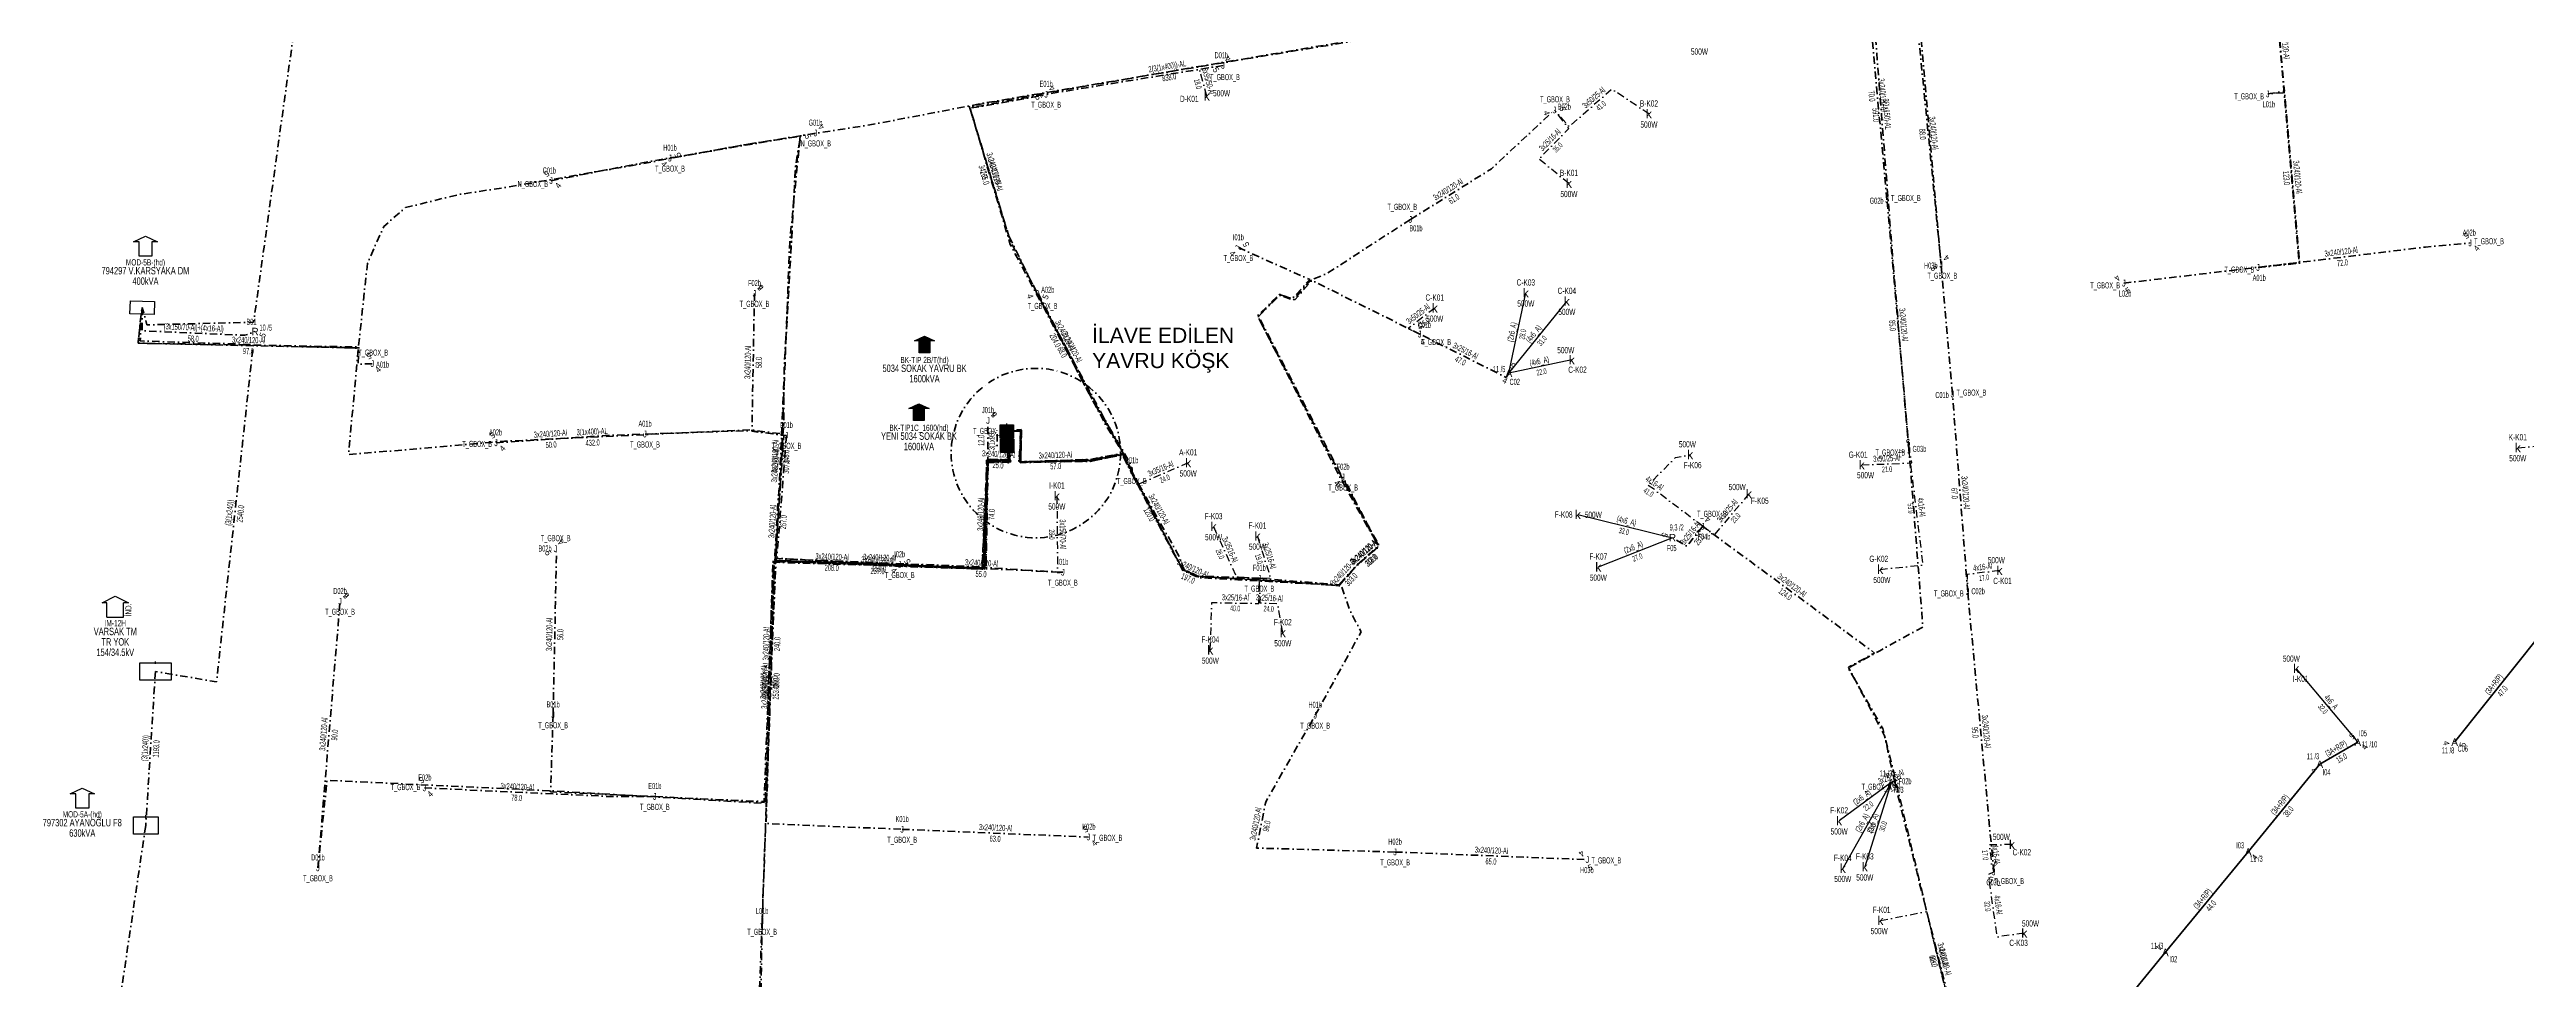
# Model space of a CAD drawing. Header units: millimetres. Extents: x 563565 to 566167, y 4094172 to 4096697.
# Drawn here: x 563591 to 564425, y 4094744 to 4095057 of the extents above; entities that cross this region are included whole.
import ezdxf
from ezdxf.enums import TextEntityAlignment as Align

# ---------------------------------------------------------------- set-up
doc = ezdxf.new("R2010")
doc.units = ezdxf.units.MM
doc.linetypes.add('DASHDOT', pattern=[5, 2.5, -1.25, 0, -1.25])
for name, color, linetype, lineweight in [('DIREK_AG_MEVCUT', 120, 'Continuous', 25), ('DIREK_BOX_YENI', 5, 'Continuous', 25), ('DIREK_OG_MEVCUT', 16, 'Continuous', 25), ('HAT_ABONE_HAVAI_MEVCUT', 56, 'Continuous', 30), ('HAT_ABONE_HAVAI_YENI', 30, 'Continuous', 30), ('HAT_ABONE_YERALTI_YENI', 30, 'DASHDOT', 30), ('HAT_AG_HAVAI_MEVCUT', 126, 'Continuous', 50), ('HAT_AG_YERALTI_MEVCUT', 126, 'DASHDOT', 50), ('HAT_BOX_YERALTI_YENI', 5, 'DASHDOT', 50), ('HAT_OG_YERALTI_MEVCUT', 48, 'DASHDOT', 70), ('HAT_OG_YERALTI_YENI', 1, 'DASHDOT', 70), ('KOFRE_ABONE_MEVCUT', 6, 'Continuous', 25), ('TRAFO_MEVCUT', 5, 'Continuous', 30), ('TRAFO_TADILAT_BYSK', 5, 'Continuous', 30), ('TRAFO_YENI', 5, 'Continuous', 30)]:
    doc.layers.add(name, color=color, linetype=linetype, lineweight=lineweight)
doc.styles.add('Direk', font='B_CAD')
doc.styles.get("Standard").update_dxf_attribs({"font": 'Arial'})

# ---------------------------------------------------------------- blocks, each defined once
blk = doc.blocks.new('YENI_BINA_KARE')
blk.add_hatch(color=5).paths.add_polyline_path([(-2.25, -2.25), (2.25, -2.25), (2.25, 2.25), (-2.25, 2.25)])
at = {"layer": 'TRAFO_TADILAT_BYSK', "linetype": 'Continuous'}
for p, q in [((-2.25, -2.25), (-2.25, 2.25)), ((-2.25, 2.25), (2.25, 2.25)), ((0, 1.8), (0, 2.7)), ((2.25, 2.25), (2.25, -2.25)), ((2.25, -2.25), (-2.25, -2.25))]:
    blk.add_line(p, q, dxfattribs=at)
blk = doc.blocks.new('YENI_BETKOSK')
at = {"layer": 'TRAFO_YENI', "linetype": 'Continuous'}
for p, q in [((-3.4, 2), (0, 3.6)), ((-1.8, 2), (-3.4, 2)), ((-1.8, -2), (-1.8, 2)), ((0, 3.6), (3.4, 2)), ((3.4, 2), (1.8, 2)), ((1.8, 2), (1.8, -2)), ((1.8, -2), (-1.8, -2))]:
    blk.add_line(p, q, dxfattribs=at)
for points in [[(-3.4, 2), (-1.8, 2), (-1.8, 2.752941)], [(-1.8, 2.752941), (0, -2), (0, 3.6)], [(-1.8, -2), (-1.8, 2.752941), (0, -2)], [(0, -2), (0, 3.6), (1.8, -2)], [(0, 3.6), (1.8, -2), (1.8, 2.752941)], [(1.8, 2), (1.8, 2.752941), (3.4, 2)]]:
    blk.add_solid(points, dxfattribs=at)
blk = doc.blocks.new('MEV_BINA_KARE')
at = {"layer": 'TRAFO_MEVCUT', "linetype": 'Continuous'}
for p, q in [((-2.25, -2.25), (-2.25, 2.25)), ((-2.25, 2.25), (2.25, 2.25)), ((0, 1.8), (0, 2.7)), ((2.25, 2.25), (2.25, -2.25)), ((2.25, -2.25), (-2.25, -2.25))]:
    blk.add_line(p, q, dxfattribs=at)
blk = doc.blocks.new('MEV_MOD')
at = {"layer": 'TRAFO_MEVCUT', "linetype": 'Continuous'}
for p, q in [((-3.4, 2), (0, 3.6)), ((-1.8, 2), (-3.4, 2)), ((-1.8, -2), (-1.8, 2)), ((0, 3.6), (3.4, 2)), ((3.4, 2), (1.8, 2)), ((1.8, 2), (1.8, -2)), ((1.8, -2), (-1.8, -2))]:
    blk.add_line(p, q, dxfattribs=at)
blk = doc.blocks.new('MEV_INDMERK_KARE')
at = {"layer": 'TRAFO_MEVCUT', "linetype": 'Continuous'}
for p, q in [((-5.268651, -2.925), (-5.268651, 2.925)), ((-5.268651, 2.925), (5.268651, 2.925)), ((0, 2.535), (0, 3.315)), ((5.268651, 2.925), (5.268651, -2.925)), ((5.268651, -2.925), (-5.268651, -2.925))]:
    blk.add_line(p, q, dxfattribs=at)
blk = doc.blocks.new('MEV_INDMERK')
at = {"layer": 'TRAFO_MEVCUT', "linetype": 'Continuous'}
for p, q in [((-4.4, 2.4), (0, 4.6)), ((-2.8, 2.4), (-4.4, 2.4)), ((-2.8, -2.4), (-2.8, 2.4)), ((0, 4.6), (4.4, 2.4)), ((4.4, 2.4), (2.8, 2.4)), ((2.8, -2.4), (2.8, 2.4)), ((-2.8, -2.4), (2.8, -2.4))]:
    blk.add_line(p, q, dxfattribs=at)
at = {"layer": 'TRAFO_MEVCUT', "linetype": 'Continuous', "width": 0.6}
blk.add_text('İND.', height=2, rotation=90, dxfattribs=at).set_placement((5.417363, -0.010583), align=Align.CENTER)

msp = doc.modelspace()

# ---------------------------------------------------------------- linework, layer by layer
at = {"color": 2, "linetype": 'DASHDOT', "lineweight": 50}
msp.add_circle((563923.208272, 4094921.529367), 28.498911, dxfattribs=at)
at = {"layer": 'HAT_ABONE_HAVAI_MEVCUT'}
for p, q in [((564082.34, 4094948.38), (564088.03, 4094975.37)), ((564082.34, 4094948.38), (564101.83, 4094972.56)), ((564103.51, 4094952.86), (564082.34, 4094948.38)), ((564105.533515, 4094900.819305), (564137.37, 4094893.07)), ((564137.37, 4094893.07), (564112.41, 4094883.18)), ((564210.92, 4094810.68), (564193.44, 4094797.82)), ((564210.92, 4094810.68), (564194.65, 4094781.83)), ((564210.92, 4094810.68), (564202.06, 4094782.34))]:
    msp.add_line(p, q, dxfattribs=at)
at = {"layer": 'HAT_ABONE_HAVAI_YENI'}
msp.add_line((564347.2, 4094849), (564367.91, 4094824.27), dxfattribs=at)
at = {"layer": 'HAT_ABONE_YERALTI_YENI', "flags": 128}
for points in [[(563980.685288, 4095041.613906), (563978.164505, 4095050.706731), (563986.162567, 4095051.895765)], [(564129.45, 4095035.58), (564116.982748, 4095043.942859), (564107.259728, 4095035.390202), (564102.578274, 4095031.428972), (564097.668191, 4095036.900566)], [(564102.53, 4095012.23), (564092.401849, 4095020.457056), (564102.484981, 4095030.720244), (564097.668191, 4095036.900566)], [(564057.38, 4094970.29), (564048.446648, 4094963.441547), (564052.357664, 4094961.529923)], [(564421.74, 4094923.33), (564434.330658, 4094924.448006), (564432.615198, 4094947.349398), (564432.416839, 4094948.779391)], [(563974.43, 4094918.24), (563957.305948, 4094910.858689), (563956.317528, 4094912.523435), (563955.446418, 4094915.627768)], [(564147.523, 4094896.913), (564131.524396, 4094909.060197), (564129.062744, 4094910.654664), (564138.411802, 4094920.072974), (564143.31, 4094920.97)], [(564201.02, 4094917.55), (564217.924416, 4094918.210054), (564216.979184, 4094922.386245)], [(564207.27, 4094882.4), (564221.689265, 4094883.900679), (564216.979184, 4094922.386245)], [(563930.25657, 4094907.105112), (563930.490642, 4094881.240078), (563932.278, 4094881.433)], [(564163.08, 4094907.8), (564151.361978, 4094893.964864), (564147.523, 4094896.913)], [(563982.98, 4094896.78), (563990.626802, 4094879.892389), (563998.379821, 4094879.442748)], [(563997.72, 4094893.6), (564002.199323, 4094879.340652), (563998.379821, 4094879.442748)], [(563981.88, 4094855.26), (563982.362095, 4094871.25629), (563998.183578, 4094870.936664), (563998.379821, 4094879.442748)], [(564006.27, 4094861.1), (564004.576096, 4094870.776852), (563998.663017, 4094871.096477), (563998.379821, 4094879.442748)], [(564247.39, 4094882.03), (564236.486023, 4094880.717802), (564236.691, 4094874.853)], [(564251.58, 4094789.84), (564244.021294, 4094789.772673), (564244.713817, 4094783.16707), (564245.47, 4094780.628)], [(564255.73061, 4094760.049863), (564246.589309, 4094758.803322), (564243.680714, 4094779.856015), (564245.47, 4094780.628)], [(564207.33, 4094764.32), (564222.777174, 4094767.292551), (564230.589601, 4094735.470423), (564233.698, 4094724.828)]]:
    msp.add_lwpolyline(points, dxfattribs=at)
at = {"layer": 'HAT_AG_HAVAI_MEVCUT'}
for p, q in [((564429.77, 4094860.93), (564400.5, 4094824.3)), ((564367.91, 4094824.27), (564355.14, 4094816.85)), ((564355.14, 4094816.85), (564331.06, 4094787.37)), ((564303.17, 4094753.53), (564331.06, 4094787.37)), ((564303.17, 4094753.53), (564272.47, 4094716.11))]:
    msp.add_line(p, q, dxfattribs=at)
at = {"layer": 'HAT_AG_YERALTI_MEVCUT', "flags": 128}
msp.add_lwpolyline([(563622.533, 4094970.467), (563622.514955, 4094962.652236), (563657.038939, 4094961.141811), (563660.5, 4094962.41)], dxfattribs=at)
at = {"layer": 'HAT_BOX_YERALTI_YENI', "flags": 128}
for points in [[(564231.551767, 4094941.35704), (564219.476799, 4095078.971867), (564221.415863, 4095086.866628), (564226.594063, 4095089.893931), (564345.955992, 4095100.621703), (564372.797819, 4095101.795352), (564369.839, 4095131.222)], [(564334.393691, 4094983.958636), (564348.256293, 4094985.369046), (564345.316249, 4095018.362876), (564337.911407, 4095100.634506), (564372.756376, 4095102.703426), (564370.687456, 4095126.877123), (564369.839, 4095131.222)], [(564337.65507, 4095042.304219), (564343.247115, 4095043.216301), (564338.238036, 4095100.578264), (564371.014085, 4095102.538293), (564372.538553, 4095102.538293), (564370.793043, 4095127.676842), (564369.839, 4095131.222)], [(564209.528921, 4095006.738359), (564203.047, 4095076.827)], [(564219.014616, 4095072.996726), (564227.76293, 4094984.946532)], [(564066.7598, 4095066.172206), (563970.942913, 4095050.280534), (563900.787786, 4095038.215831), (563913.85465, 4094995.095182), (563924.089902, 4094974.228827), (563952.728111, 4094921.090249), (563941.512386, 4094918.694657), (563917.665361, 4094918.585766), (563918.209813, 4094928.930367), (563913.467188, 4094928.821032)], [(563986.162567, 4095051.895765), (563924.669797, 4095041.881887), (563900.967481, 4095037.649347), (563914.578798, 4094991.697544), (563947.015541, 4094930.343535), (563952.895629, 4094921.08784), (563941.788795, 4094919.01892), (563918.159551, 4094918.583358), (563917.94177, 4094929.145739), (563913.467188, 4094928.821032)], [(563913.467188, 4094928.821032), (563918.347946, 4094929.173956), (563918.004815, 4094918.575038), (563941.985818, 4094919.375676), (563952.688454, 4094921.474628), (563944.186445, 4094936.000482), (563939.663405, 4094944.16458), (563923.07854, 4094976.412929), (563914.458058, 4094993.230065), (563901.060944, 4095037.525256), (563925.519432, 4095041.797115), (563926.645, 4095042.215)], [(564049.180288, 4095000.096931), (564076.466806, 4095017.161769), (564097.668191, 4095036.900566)], [(564289.23747, 4094978.676375), (564348.365027, 4094985.645369), (564343.247115, 4095042.780739), (564337.65507, 4095042.304219)], [(563760.129064, 4095013.127534), (563793.158228, 4095019.599105), (563829.175865, 4095025.713727), (563844.119116, 4095028.206274), (563842.278866, 4095016.032313), (563838.881482, 4094955.445623), (563835.6918, 4094885.275244), (563905.381738, 4094882.678624), (563907.140739, 4094919.282594), (563914.010282, 4094918.172911), (563913.94585, 4094922.425441), (563913.57, 4094923.952)], [(563800.109207, 4095020.72317), (563825.271916, 4095025.238305), (563843.957273, 4095028.112975), (563843.213824, 4095023.3549), (563842.321685, 4095018.051629), (563840.928209, 4094992.639261), (563838.470766, 4094949.541899), (563838.403591, 4094931.579043), (563836.276683, 4094902.662906), (563835.3103, 4094885.352804), (563863.724929, 4094884.515184), (563895.199532, 4094883.031549), (563906.346314, 4094882.967117), (563906.961914, 4094919.407438), (563914.165441, 4094919.323676), (563913.57, 4094923.952)], [(563849.051, 4095029.175), (563843.913633, 4095028.222354), (563840.370912, 4094992.513294), (563837.237276, 4094911.396253), (563835.541674, 4094885.40689), (563872.682643, 4094883.994166), (563905.917421, 4094882.811551), (563906.667286, 4094919.03477), (563914.323339, 4094919.399343), (563913.57, 4094923.952)], [(564216.979184, 4094922.386245), (564209.528921, 4095006.738359)], [(564049.180288, 4095000.096931), (564021.157837, 4094981.959626), (564016.257763, 4094979.890705), (564010.310523, 4094973.051777), (564005.205505, 4094974.885618), (563997.919703, 4094967.351999), (564018.53933, 4094927.729633), (564038.505102, 4094889.983144), (564031.268863, 4094883.936424), (564026.510788, 4094878.335773), (564025.321269, 4094877.146255), (563978.011296, 4094880.101573), (563972.59746, 4094882.274733), (563952.535145, 4094921.04866), (563941.311045, 4094918.954611), (563917.8805, 4094918.617231), (563918.215548, 4094929.506284), (563913.467188, 4094928.821032)], [(563991.324, 4094990.632), (564015.320917, 4094979.898422), (564009.39444, 4094973.396252), (564005.131998, 4094974.932713), (563997.747069, 4094967.646911), (564025.690239, 4094913.028395), (564038.457674, 4094890.21106), (564030.924055, 4094883.569581), (564024.835273, 4094876.985946), (563988.593737, 4094879.389193), (563977.704684, 4094880.097948), (563972.356806, 4094882.610807), (563952.52826, 4094921.123589), (563941.574774, 4094918.997324), (563917.695865, 4094918.41723), (563918.018027, 4094929.048554), (563915.376304, 4094928.726393), (563913.467188, 4094928.821032)], [(564334.393691, 4094983.958636), (564390.690095, 4094990.818739), (564405.737815, 4094992.20222)], [(564052.357664, 4094961.529923), (564015.6665, 4094979.777678), (564009.768469, 4094972.937945), (564005.208647, 4094974.623097), (563998.083463, 4094967.544611), (564009.681271, 4094945.389825), (564029.352398, 4094907.447974), (564038.759264, 4094890.264908), (564030.928266, 4094883.425175), (564025.327615, 4094876.981948), (563991.093202, 4094878.921991), (563977.807897, 4094879.625849), (563972.558295, 4094882.118676), (563960.509794, 4094904.901118), (563952.326896, 4094920.815887), (563941.466995, 4094918.812765), (563917.884786, 4094918.297307), (563918.206947, 4094928.864199), (563913.889986, 4094928.864199), (563913.467188, 4094928.821032)], [(563699.935136, 4094951.598782), (563695.159349, 4094951.398972), (563695.48151, 4094956.875715), (563621.129166, 4094958.491611), (563622.366268, 4094970.083585), (563622.533, 4094970.467)], [(563828.521575, 4094975.213165), (563827.664176, 4094928.855344), (563839.286243, 4094927.469253)], [(563923.907839, 4094975.241515), (563943.555181, 4094937.447817), (563954.863545, 4094918.31404), (563955.446418, 4094915.627768)], [(564082.34, 4094948.38), (564081.396883, 4094946.966429), (564052.357664, 4094961.529923)], [(564236.691, 4094874.853), (564231.551767, 4094941.35704)], [(563741.611528, 4094924.987726), (563778.335419, 4094927.411271), (563790.983473, 4094927.913843), (563791.703088, 4094927.913635)], [(563791.703088, 4094927.913635), (563810.992085, 4094928.573115), (563827.422313, 4094929.088574), (563838.375798, 4094927.413335), (563835.464597, 4094885.423711), (563873.672931, 4094884.199498), (563905.595885, 4094882.721551), (563905.853614, 4094899.538372), (563907.136605, 4094918.981613), (563914.288586, 4094918.981613), (563914.353018, 4094922.58982), (563913.57, 4094923.952)], [(563839.286243, 4094927.469253), (563836.036919, 4094886.026538), (563905.088369, 4094883.055615), (563906.978956, 4094918.886745), (563914.541305, 4094918.886745), (563913.57, 4094923.952)], [(563913.57, 4094923.952), (563914.120995, 4094919.138112), (563906.981778, 4094919.489221), (563907.098814, 4094932.480256)], [(563955.446418, 4094915.627768), (563952.533184, 4094921.529588), (563941.480572, 4094919.398367), (563918.104283, 4094918.605772), (563918.3521, 4094929.212314), (563913.693151, 4094929.212314), (563913.467188, 4094928.821032)], [(563998.379821, 4094879.442748), (563977.657149, 4094880.168696), (563972.799948, 4094882.597297), (563971.560865, 4094886.463233), (563954.37493, 4094917.119067), (563952.541089, 4094921.183256), (563942.281489, 4094919.299852), (563918.06226, 4094918.406931), (563918.35964, 4094929.063037), (563913.467188, 4094928.821032)], [(564017.172501, 4094833.362284), (564032.582482, 4094861.413115), (564028.645671, 4094868.95169), (564026.049051, 4094876.825313), (563998.575133, 4094879.003123), (563977.75701, 4094879.913809), (563972.56377, 4094882.259143), (563952.217056, 4094921.108752), (563941.66305, 4094919.014704), (563917.455848, 4094918.42837), (563918.209706, 4094928.898613), (563913.467188, 4094928.821032)], [(563681.654734, 4094782.0219), (563684.719478, 4094811.453533), (563759.575931, 4094807.954146), (563832.150175, 4094803.694023), (563834.702539, 4094885.046676), (563905.75531, 4094882.916614), (563906.956978, 4094919.561718), (563914.716488, 4094918.648834), (563913.57, 4094923.952)], [(563760.770136, 4094833.480263), (563759.92079, 4094807.575206), (563809.607538, 4094805.310283), (563832.256768, 4094804.319379), (563835.795711, 4094886.139722), (563900.670043, 4094882.703091), (563905.953488, 4094882.767524), (563906.592563, 4094919.088158), (563914.388867, 4094919.217022), (563914.388867, 4094922.052042), (563913.57, 4094923.952)], [(563794.998448, 4094806.028482), (563831.726573, 4094804.040196), (563834.872471, 4094884.780919), (563905.094284, 4094882.710276), (563906.863431, 4094918.610382), (563914.695864, 4094918.520354), (563913.57, 4094923.952)], [(563831.09377, 4094763.996077), (563833.395584, 4094828.605025), (563835.212557, 4094886.075515), (563906.417475, 4094883.184717), (563907.169977, 4094918.763431), (563913.864456, 4094919.219873), (563913.57, 4094923.952)], [(563913.57, 4094923.952), (563913.967017, 4094918.600835), (563906.728476, 4094918.975837), (563905.089967, 4094882.694567), (563835.295923, 4094885.147646), (563832.41336, 4094796.94125), (563878.209686, 4094794.963336)], [(563932.278, 4094881.433), (563906.016305, 4094883.002726), (563906.917095, 4094918.794401), (563914.188584, 4094919.07141), (563913.57, 4094923.952)], [(563998.379821, 4094879.442748), (564025.208154, 4094877.192048), (564031.15, 4094883.76409), (564038.442265, 4094890.426159), (564026.551241, 4094913.455667)], [(564147.523, 4094896.913), (564142.201031, 4094890.170805), (564137.37, 4094893.07)], [(564212.137537, 4094810.73565), (564208.747123, 4094826.373164), (564196.558721, 4094849.503426), (564205.353943, 4094854.270843), (564147.523, 4094896.913)], [(563760.770136, 4094833.480263), (563761.902598, 4094887.555299), (563761.562498, 4094889.356956)], [(563877.397472, 4094884.007568), (563932.278, 4094881.433)], [(563681.654734, 4094782.0219), (563689.096513, 4094871.657367)], [(564245.47, 4094780.628), (564236.691, 4094874.853)], [(564044.041, 4094787.344), (563997.44378, 4094788.674263), (564000.504731, 4094804.159073), (564017.172501, 4094833.362284)], [(564210.92, 4094810.68), (564212.138074, 4094811.149822), (564212.137537, 4094810.73565)], [(564233.698, 4094724.828), (564220.432659, 4094777.012956), (564212.137537, 4094810.73565)], [(563717.48437, 4094808.909377), (563779.737541, 4094806.019293), (563794.998448, 4094806.028482)], [(563878.209686, 4094794.963336), (563940.894358, 4094792.376832)], [(564044.041, 4094787.344), (564108.708034, 4094784.769629)], [(563796.250452, 4094735.495013), (563830.64363, 4094734.376876), (563831.09377, 4094763.996077)]]:
    msp.add_lwpolyline(points, dxfattribs=at)
at = {"layer": 'HAT_OG_YERALTI_MEVCUT', "flags": 128}
for points in [[(563752.760718, 4095625.750389), (563752.982211, 4095415.139148), (563711.119544, 4095334.143989), (563660.023571, 4094965.528375), (563624.100115, 4094964.635867), (563622.533, 4094970.467)], [(563622.533, 4094970.467), (563621.847466, 4094959.244315), (563659.896631, 4094958.02998), (563647.534128, 4094844.555238), (563626.961732, 4094848.0606)], [(563626.961732, 4094848.0606), (563623.721865, 4094796.256972)], [(563623.721865, 4094796.256972), (563599.253264, 4094630.785587)]]:
    msp.add_lwpolyline(points, dxfattribs=at)
at = {"layer": 'HAT_OG_YERALTI_YENI', "flags": 128}
for points in [[(563622.533, 4094970.467), (563621.130369, 4094958.499643), (563695.276663, 4094957.200351), (563698.308346, 4094985.26507), (563703.780017, 4094997.753232), (563711.109359, 4095004.083118), (563728.966303, 4095008.480724), (563744.424553, 4095010.812787), (563788.893, 4095018.527872), (563826.472538, 4095025.457432), (563868.530706, 4095032.111014), (563904.902235, 4095039.092546), (564030.510696, 4095060.477682), (564146.264489, 4095081.529601), (564170.51795, 4095088.6324), (564184.550309, 4095090.884507), (564199.143173, 4095092.305139), (564215.245739, 4095091.719591), (564243.205648, 4095092.451526), (564278.631292, 4095095.818426), (564346.199297, 4095101.517825), (564373.134498, 4095102.249759), (564371.231467, 4095124.35419), (564369.839, 4095131.222)], [(564234.45621, 4094723.648775), (564229.605893, 4094739.219546), (564210.112693, 4094821.190654), (564208.133195, 4094828.838716), (564196.494298, 4094849.249829), (564207.101532, 4094855.065379), (564221.593339, 4094863.00426), (564218.203389, 4094906.790513), (564211.419329, 4094987.589372), (564203.950338, 4095083.189715), (564201.516496, 4095091.35578), (564233.573599, 4095091.149236), (564284.426153, 4095095.430454), (564342.460408, 4095100.754599), (564372.12575, 4095101.858374), (564370.602004, 4095125.032911), (564369.839, 4095131.222)], [(563622.533, 4094970.467), (563621.11936, 4094958.473326), (563660.098136, 4094957.86699), (563695.265654, 4094956.827555), (563691.943735, 4094921.01185), (563744.435154, 4094925.516065), (563803.545613, 4094928.28402), (563827.019499, 4094929.323454), (563838.106795, 4094927.937542), (563835.578447, 4094885.223221), (563884.685042, 4094883.157679), (563905.772982, 4094882.493861), (563906.772437, 4094912.943947), (563906.704617, 4094918.592615), (563913.967329, 4094919.059027), (563913.101134, 4094924.855871), (563913.57, 4094923.952)], [(563913.57, 4094923.952), (563910.145656, 4094923.759208), (563910.206312, 4094927.580523), (563910.054673, 4094929.248557), (563911.480084, 4094929.187901), (563913.467188, 4094928.821032)], [(563913.57, 4094923.952), (563913.834068, 4094918.459354), (563907.037768, 4094918.326093), (563905.903126, 4094882.499498), (563835.571487, 4094885.37626), (563829.968375, 4094734.04235), (563776.683522, 4094735.652607), (563677.48901, 4094741.50747), (563666.454798, 4094634.762398), (563657.565784, 4094529.142678), (563697.675811, 4094528.264357), (563696.358328, 4094512.600952), (563697.227, 4094511.525)]]:
    msp.add_lwpolyline(points, dxfattribs=at)

# ---------------------------------------------------------------- block references
at = {"layer": 'TRAFO_MEVCUT', "xscale": 1.199999999999999, "yscale": 1.199999999999999, "zscale": 1.199999999999999}
msp.add_blockref('MEV_MOD', (563623.630313, 4094990.123377), dxfattribs=at)
at = {"layer": 'TRAFO_MEVCUT', "xscale": 1.799325999999999, "yscale": 0.964986, "zscale": 1.799325999999999, "rotation": 178.360971}
msp.add_blockref('MEV_BINA_KARE', (563622.533, 4094970.467), dxfattribs=at)
at = {"layer": 'TRAFO_MEVCUT'}
for name, p in [('MEV_INDMERK', (563613.475143, 4094868.777781)), ('MEV_INDMERK_KARE', (563626.961732, 4094848.0606))]:
    msp.add_blockref(name, p, dxfattribs=at)
for name, p, xscale, yscale in [('MEV_MOD', (563602.372514, 4094804.471955), 1.199999999999999, 1.199999999999999), ('MEV_BINA_KARE', (563623.721865, 4094796.256972), 1.85, 1.3)]:
    msp.add_blockref(name, p, dxfattribs=dict(at, xscale=xscale, yscale=yscale))
at = {"layer": 'TRAFO_YENI'}
for name, p in [('YENI_BETKOSK', (563885.733235, 4094957.295568)), ('YENI_BETKOSK', (563883.852256, 4094934.484409)), ('YENI_BINA_KARE', (563913.467188, 4094928.821032))]:
    msp.add_blockref(name, p, dxfattribs=at)
at = {"layer": 'TRAFO_YENI', "rotation": 180}
msp.add_blockref('YENI_BINA_KARE', (563913.57, 4094923.952), dxfattribs=at)

# ---------------------------------------------------------------- texts
at = {"color": 2, "insert": (563942.112481, 4094963.686375), "char_height": 5.08830192, "attachment_point": 1}
msp.add_mtext_dynamic_manual_height_columns('İLAVE EDİLEN YAVRU KÖŞK', width=56.94333077, gutter_width=25.44151, heights=[0], dxfattribs=at)
at = {"layer": 'DIREK_AG_MEVCUT', "width": 0.53}
for s, p in [('B01', (563659.295834, 4094965.696333)), ('10 /5', (563664.087342, 4094963.72446))]:
    msp.add_text(s, height=2.05, dxfattribs=at).set_placement(p, align=Align.MIDDLE_CENTER)
at = {"layer": 'DIREK_AG_MEVCUT', "style": 'Direk'}
msp.add_text('R', height=2.5, dxfattribs=at).set_placement((563660.5, 4094962.41), align=Align.MIDDLE_CENTER)
at = {"layer": 'DIREK_AG_MEVCUT', "color": 32, "style": 'Direk'}
for rotation, p in [(425.123652, (563663.04021, 4094961.232148)), (251.997576, (564134.707078, 4094893.93536))]:
    msp.add_text('5', height=2, rotation=rotation, dxfattribs=at).set_placement(p, align=Align.MIDDLE_CENTER)
at = {"layer": 'DIREK_AG_MEVCUT', "linetype": 'ByBlock', "style": 'Direk'}
msp.add_text('R', height=2.5, dxfattribs=at).set_placement((564137.37, 4094893.07), align=Align.MIDDLE_CENTER)
at = {"layer": 'DIREK_AG_MEVCUT', "linetype": 'ByBlock', "width": 0.53}
for s, p in [('9,3 /2', (564138.785168, 4094896.51633)), ('F05', (564137.084627, 4094889.581653))]:
    msp.add_text(s, height=2.05, dxfattribs=at).set_placement(p, align=Align.MIDDLE_CENTER)
at = {"layer": 'DIREK_BOX_YENI', "color": 32, "style": 'Direk'}
for s, rotation, p in [('5', 301.750377, (563983.781591, 4095050.42235)), ('4', 504.250376, (563987.798451, 4095054.168183)), ('4', 495.000001, (563928.624899, 4095044.194899)), ('5', 292.500002, (563924.058137, 4095041.143486)), ('4', 290.191503, (564095.040267, 4095035.934121)), ('5', 98.810265, (564100.435154, 4095037.329422)), ('5', 293.536661, (563846.483947, 4095028.05686)), ('4', 495.691107, (563851.006874, 4095031.178636)), ('4', 315.000001, (563798.129308, 4095018.743271)), ('5', 112.500002, (563802.696069, 4095021.794683)), ('5', 212.760606, (563758.6139, 4095015.482163)), ('4', 415.535674, (563762.437605, 4095011.543034)), ('5', 207.752984, (564404.433965, 4094994.680118)), ('4', 315.000001, (563989.344101, 4094988.652101)), ('5', 112.500002, (563993.910863, 4094991.703514)), ('4', 500.674058, (564229.537377, 4094987.112482)), ('4', 410.252983, (564407.890665, 4094990.411903)), ('5', 134.470212, (563830.519697, 4094977.174672)), ('4', 495.000001, (563830.501474, 4094977.193064)), ('5', 298.174058, (564225.294681, 4094983.624507)), ('4', 231.722082, (564287.039427, 4094980.41091)), ('5', 29.222083, (564290.604419, 4094976.23272)), ('4', 290.101136, (563921.278395, 4094974.279215)), ('5', 65.101137, (563926.447586, 4094974.062665)), ('5', 176.305115, (564052.538105, 4094964.324103)), ('4', 378.658651, (564053.253466, 4094958.877087)), ('5', 203.064031, (563698.838209, 4094954.174971)), ('4', 403.732314, (563701.870748, 4094949.575565)), ('5', 134.741919, (563909.087611, 4094934.451217)), ('4', 495.000001, (563909.078713, 4094934.460155)), ('5', 205.951111, (563740.386236, 4094927.505396)), ('4', 408.559303, (563743.710523, 4094923.134562)), ('4', 275.529966, (564214.192216, 4094922.116419)), ('5', 186.494978, (564216.662459, 4094925.168274)), ('4', 315.000001, (564024.571342, 4094911.475768)), ('5', 328.654528, (564025.094689, 4094911.064337)), ('5', 323.395307, (564145.853386, 4094894.665248)), ('4', 503.395307, (564149.192614, 4094899.160752)), ('5', 300.202681, (563759.142594, 4094887.948387)), ('4', 499.715387, (563763.372936, 4094891.492914)), ('5', 112.500002, (563879.984335, 4094885.079082)), ('4', 315.000001, (563875.417573, 4094882.027669)), ('5', 132.627018, (563691.156691, 4094873.553591)), ('4', 495.000001, (563691.076412, 4094873.637266)), ('5', 200.034199, (563716.525143, 4094811.539944)), ('4', 402.470123, (563719.374946, 4094806.844014)), ('5', 200.137196, (563939.930404, 4094795.005671)), ('4', 402.637195, (563942.790949, 4094790.316991)), ('4', 582.720281, (564106.808459, 4094786.826718)), ('5', 380.220282, (564109.6758, 4094782.142191)), ('5', 338.328463, (564244.436002, 4094778.025915)), ('4', 527.326614, (564246.084301, 4094783.359782))]:
    msp.add_text(s, height=2, rotation=rotation, dxfattribs=at).set_placement(p, align=Align.MIDDLE_CENTER)
at = {"layer": 'DIREK_BOX_YENI', "width": 0.53}
for s, p in [('D01b', (563985.599946, 4095055.350248)), ('E01b', (563926.645, 4095045.715)), ('T_GBOX_B', (563986.799672, 4095047.983954)), ('T_GBOX_B', (563926.645, 4095038.715)), ('T_GBOX_B', (564097.83099, 4095040.526211)), ('B02b', (564100.964026, 4095038.078475)), ('T_GBOX_B', (564331.34283, 4095041.521669)), ('L01b', (564338.019028, 4095038.823194)), ('N_GBOX_B', (563849.135451, 4095025.675)), ('G01b', (563849.051, 4095032.675)), ('T_GBOX_B', (563800.109207, 4095017.22317)), ('H01b', (563800.109207, 4095024.22317)), ('N_GBOX_B', (563753.967089, 4095012.042616)), ('C01b', (563759.530129, 4095016.575907)), ('T_GBOX_B', (564046.449763, 4095004.352835)), ('G02b', (564206.043136, 4095006.423236)), ('T_GBOX_B', (564215.873802, 4095007.31195)), ('I01b', (563991.324, 4094994.132)), ('B01b', (564051.070287, 4094997.151103)), ('A02b', (564405.417378, 4094995.687521)), ('T_GBOX_B', (564412.081416, 4094992.785448)), ('T_GBOX_B', (563991.324, 4094987.132)), ('H03b', (564224.280078, 4094984.60049)), ('F02b', (563828.521575, 4094978.713165)), ('A02b', (563927.194645, 4094976.444389)), ('T_GBOX_B', (564228.137148, 4094981.18009)), ('T_GBOX_B', (564282.918563, 4094977.931606)), ('L02b', (564289.647157, 4094975.200436)), ('T_GBOX_B', (564328.068472, 4094983.25155)), ('A01b', (564334.765249, 4094980.478414)), ('T_GBOX_B', (563828.521575, 4094971.713165)), ('T_GBOX_B', (563925.451175, 4094971.024411)), ('C01b', (564053.897434, 4094964.673028)), ('T_GBOX_B', (564057.85259, 4094958.886777)), ('T_GBOX_B', (563700.257287, 4094955.332681)), ('A01b', (563703.422182, 4094951.297928)), ('T_GBOX_B', (564237.902886, 4094941.881062)), ('J01b', (563907.098814, 4094935.980256)), ('C01b', (564228.06362, 4094941.069238)), ('A02b', (563741.407436, 4094928.481771)), ('A01b', (563791.703088, 4094931.413635)), ('F01b', (563839.286243, 4094930.969253)), ('T_GBOX_B', (563907.098814, 4094928.980256)), ('T_GBOX_B', (563735.244823, 4094924.615839)), ('T_GBOX_B', (563791.703088, 4094924.413635)), ('T_GBOX_B', (563839.286243, 4094923.969253)), ('A01b', (563955.446418, 4094919.127768)), ('F02b', (564026.551241, 4094916.955667)), ('T_GBOX_B', (564210.647601, 4094921.719375)), ('G03b', (564220.43704, 4094922.927755)), ('T_GBOX_B', (563955.446418, 4094912.127768)), ('T_GBOX_B', (564026.551241, 4094909.955667)), ('T_GBOX_B', (564150.654463, 4094901.098022)), ('T_GBOX_B', (563761.640804, 4094892.919439)), ('F04b', (564147.955354, 4094893.439807)), ('B02b', (563758.063343, 4094889.43387)), ('I02b', (563877.397472, 4094887.507568)), ('I01b', (563932.278, 4094884.933)), ('D02b', (563689.096513, 4094875.157367)), ('T_GBOX_B', (563877.397472, 4094880.507568)), ('T_GBOX_B', (563932.278, 4094877.933)), ('T_GBOX_B', (563998.379821, 4094875.942748)), ('F01b', (563998.379821, 4094882.942748)), ('T_GBOX_B', (563689.096513, 4094868.157367)), ('T_GBOX_B', (564230.34196, 4094874.311945)), ('C02b', (564240.183853, 4094875.076565)), ('B01b', (563760.770136, 4094836.980263)), ('H01b', (564017.172501, 4094836.862284)), ('T_GBOX_B', (563760.770136, 4094829.980263)), ('T_GBOX_B', (564017.172501, 4094829.862284)), ('T_GBOX_B', (563711.110045, 4094809.176733)), ('E02b', (563717.63104, 4094812.406302)), ('E01b', (563794.998448, 4094809.528482)), ('T_GBOX_B', (564205.99158, 4094809.313783)), ('F02b', (564215.612389, 4094811.154461)), ('T_GBOX_B', (563794.998448, 4094802.528482)), ('K01b', (563878.209686, 4094798.463336)), ('K02b', (563941.038653, 4094795.873857)), ('T_GBOX_B', (563947.268945, 4094792.113803)), ('D01b', (563681.654734, 4094785.5219)), ('T_GBOX_B', (563878.209686, 4094791.463336)), ('T_GBOX_B', (564044.041, 4094783.844)), ('H02b', (564044.041, 4094790.844)), ('T_GBOX_B', (564115.083165, 4094784.515838)), ('T_GBOX_B', (563681.654734, 4094778.5219)), ('H03b', (564108.568811, 4094781.2724)), ('C03b', (564245.24621, 4094777.135162)), ('T_GBOX_B', (564250.612903, 4094777.578047)), ('L01b', (563831.09377, 4094767.496077)), ('T_GBOX_B', (563831.09377, 4094760.496077))]:
    msp.add_text(s, height=2.05, dxfattribs=at).set_placement(p, align=Align.MIDDLE_CENTER)
at = {"layer": 'DIREK_BOX_YENI', "style": 'Direk', "width": 0.8}
for p in [(563986.162567, 4095051.895765), (563926.645, 4095042.215), (564337.65507, 4095042.304219), (564097.668191, 4095036.900566), (563849.051, 4095029.175), (563800.109207, 4095020.72317), (563760.129064, 4095013.127534), (564209.528921, 4095006.738359), (564049.180288, 4095000.096931), (564405.737815, 4094992.20222), (564227.76293, 4094984.946532), (564334.393691, 4094983.958636), (563828.521575, 4094975.213165), (564289.23747, 4094978.676375), (564052.357664, 4094961.529923), (563699.935136, 4094951.598782), (564231.551767, 4094941.35704), (563791.703088, 4094927.913635), (563839.286243, 4094927.469253), (563907.098814, 4094932.480256), (563741.611528, 4094924.987726), (564216.979184, 4094922.386245), (563955.446418, 4094915.627768), (564026.551241, 4094913.455667), (564147.523, 4094896.913), (563761.562498, 4094889.356956), (563877.397472, 4094884.007568), (563932.278, 4094881.433), (563998.379821, 4094879.442748), (563689.096513, 4094871.657367), (564236.691, 4094874.853), (563760.770136, 4094833.480263), (564017.172501, 4094833.362284), (563717.48437, 4094808.909377), (564212.137537, 4094810.73565), (563794.998448, 4094806.028482), (563878.209686, 4094794.963336), (563940.894358, 4094792.376832), (564044.041, 4094787.344), (564108.708034, 4094784.769629), (563681.654734, 4094782.0219), (564245.47, 4094780.628), (563831.09377, 4094763.996077)]:
    msp.add_text('J', height=2.25, dxfattribs=at).set_placement(p, align=Align.MIDDLE_CENTER)
for rotation, p in [(63.269253, (563991.324, 4094990.632)), (20.056095, (563923.907839, 4094975.241515))]:
    msp.add_text('J', height=2.25, rotation=rotation, dxfattribs=at).set_placement(p, align=Align.MIDDLE_CENTER)
at = {"layer": 'DIREK_OG_MEVCUT', "color": 32, "style": 'Direk'}
for s, rotation, p in [('5', 151.740787, (564083.665692, 4094950.846281)), ('4', 331.740787, (564081.014308, 4094945.913719)), ('5', 222.631903, (564366.0136, 4094826.330016)), ('4', 415.105102, (564370.206568, 4094822.668196)), ('4', 276.372636, (564397.717301, 4094823.989216)), ('5', 73.872636, (564403.18981, 4094823.522234)), ('4', 204.904509, (564209.7409, 4094813.21963)), ('5', 122.529398, (564213.280724, 4094812.18565)), ('4', 315.607571, (564353.181207, 4094814.849218)), ('4', 410.568491, (564333.222676, 4094785.591565)), ('4', 230.537685, (564301.00828, 4094755.309598))]:
    msp.add_text(s, height=2, rotation=rotation, dxfattribs=at).set_placement(p, align=Align.MIDDLE_CENTER)
at = {"layer": 'DIREK_OG_MEVCUT', "linetype": 'ByBlock', "width": 0.53}
for s, p in [('11 /5', (564079.033181, 4094949.770582)), ('C02', (564084.303196, 4094945.482439)), ('11 /3', (564209.217383, 4094813.78771)), ('F03', (564213.47413, 4094808.287006))]:
    msp.add_text(s, height=2.05, dxfattribs=at).set_placement(p, align=Align.MIDDLE_CENTER)
at = {"layer": 'DIREK_OG_MEVCUT', "linetype": 'ByBlock', "style": 'Direk'}
for p in [(564082.34, 4094948.38), (564210.92, 4094810.68)]:
    msp.add_text('A', height=2.5, dxfattribs=at).set_placement(p, align=Align.MIDDLE_CENTER)
at = {"layer": 'DIREK_OG_MEVCUT', "width": 0.53}
for s, p in [('I05', (564369.660111, 4094827.301025)), ('11 /3', (564352.83072, 4094819.557841)), ('11 /10', (564371.852986, 4094823.578399)), ('11 /8', (564398.279363, 4094821.520979)), ('C06', (564403.234278, 4094822.115115)), ('I04', (564357.411114, 4094814.186911)), ('I03', (564328.354216, 4094789.590075)), ('11 /3', (564333.819957, 4094785.105477)), ('11 /3', (564300.412527, 4094755.79745)), ('I02', (564305.873395, 4094751.307017))]:
    msp.add_text(s, height=2.05, dxfattribs=at).set_placement(p, align=Align.MIDDLE_CENTER)
at = {"layer": 'DIREK_OG_MEVCUT', "style": 'Direk'}
for p in [(564355.14, 4094816.85), (564367.91, 4094824.27), (564400.5, 4094824.3), (564331.06, 4094787.37), (564303.17, 4094753.53)]:
    msp.add_text('A', height=2.5, dxfattribs=at).set_placement(p, align=Align.MIDDLE_CENTER)
at = {"layer": 'HAT_ABONE_HAVAI_MEVCUT', "lineweight": 30, "width": 0.53}
for s, rotation, p in [('(2x6_A)', 78.095295, (564084.353282, 4094962.050342, 282044.015)), ('(4x6_A)', 51.129864, (564091.423215, 4094961.003424, 282050.915)), ('(4x6_A)', 371.948661, (564092.74902, 4094951.451583)), ('(4x6_A)', 346.319695, (564121.652786, 4094897.770539)), ('(2x6_A)', 381.615153, (564124.576885, 4094888.915227, 282056.205)), ('(2x6_A)', 396.341841, (564201.676289, 4094804.934671, 282096.72)), ('(2x6_A)', 420.579111, (564202.04462, 4094796.672538, 282097.325)), ('(2x6_A)', 432.639069, (564205.678723, 4094796.763632, 282101.03))]:
    msp.add_text(s, height=2.05, rotation=rotation, dxfattribs=at).set_placement(p, align=Align.CENTER)
for s, rotation, p in [('28.0', 78.095295, (564086.016718, 4094961.699658, 282044.015)), ('31.0', 51.129864, (564092.746785, 4094959.936576, 282050.915)), ('22.0', 371.948661, (564093.10098, 4094949.788417)), ('33.0', 346.319695, (564121.250729, 4094896.118767)), ('27.0', 381.615153, (564125.203115, 4094887.334773, 282056.205)), ('22.0', 396.341841, (564202.683711, 4094803.565329, 282096.72)), ('33.0', 420.579111, (564203.52538, 4094795.837462, 282097.325)), ('30.0', 432.639069, (564207.301277, 4094796.256368, 282101.03))]:
    msp.add_text(s, height=1.9, rotation=rotation, dxfattribs=at).set_placement(p, align=Align.TOP_CENTER)
at = {"layer": 'HAT_ABONE_HAVAI_YENI', "lineweight": 30, "width": 0.53}
msp.add_text('32.0', height=1.9, rotation=309.944302, dxfattribs=at).set_placement((564356.903331, 4094836.089264), align=Align.TOP_CENTER)
msp.add_text('4x6_A', height=2.05, rotation=309.944302, dxfattribs=at).set_placement((564358.206669, 4094837.180736), align=Align.CENTER)
at = {"layer": 'HAT_ABONE_YERALTI_YENI', "lineweight": 30, "width": 0.53}
for s, rotation, p in [('18.0', 285.494849, (563978.60579, 4095045.93324)), ('41.0', 401.335816, (564112.682639, 4095039.028307)), ('35.0', 45.507029, (564098.049751, 4095024.992951)), ('16.0', 397.474361, (564053.430469, 4094966.191192)), ('24.0', 383.318426, (563966.204438, 4094913.768773)), ('41.0', 327.067972, (564129.831473, 4094909.144012)), ('21.0', 2.23605, (564209.505372, 4094917.030674)), ('53.0', 276.977483, (564218.49052, 4094903.040205)), ('28.0', 270.5185, (563929.523641, 4094894.164903)), ('23.0', 409.736216, (564157.869605, 4094900.333071)), ('26.0', 294.361276, (563986.029083, 4094887.985579)), ('19.0', 287.439194, (563999.148731, 4094886.215587)), ('17.0', 366.862044, (564242.039569, 4094880.52999)), ('40.0', 358.842667, (563990.255668, 4094870.246651)), ('24.0', 356.905942, (564001.573677, 4094870.087904)), ('17.0', 275.984952, (564243.522189, 4094786.381244)), ('32.0', 277.866068, (564244.293009, 4094769.213339)), ('60.0', 283.793484, (564225.8579, 4094751.178827))]:
    msp.add_text(s, height=1.9, rotation=rotation, dxfattribs=at).set_placement(p, align=Align.TOP_CENTER)
for s, rotation, p in [('3x95/50-Al', 285.494849, (563980.244003, 4095046.387398)), ('3x50/25-Al', 401.335816, (564111.559838, 4095040.304754)), ('3x25/16-Al', 45.507029, (564096.837079, 4095026.184348)), ('3x50/25-Al', 397.474361, (564052.396178, 4094967.540355)), ('3x35/16-Al', 383.318426, (563965.531509, 4094915.329916)), ('3x50/25-Al', 2.23605, (564209.439044, 4094918.72938)), ('4x16-Al', 327.067972, (564130.755667, 4094910.570849)), ('3x50/25-Al', 409.736216, (564156.572374, 4094901.431794)), ('4x16-Al', 276.977483, (564220.17793, 4094903.246719)), ('3x150/70-Al', 270.5185, (563931.223571, 4094894.180287)), ('3x35/16-Al', 294.361276, (563987.577719, 4094888.68681)), ('3x25/16-Al', 287.439194, (564000.770592, 4094886.725066)), ('4x16-Al', 366.862044, (564241.836454, 4094882.217812)), ('3x25/16-Al', 358.842667, (563990.290005, 4094871.946304)), ('3x25/16-Al', 356.905942, (564001.665435, 4094871.785425)), ('4x16-Al', 275.984952, (564245.212922, 4094786.558499)), ('4x16-Al', 277.866068, (564245.977014, 4094769.445998)), ('4x16-Al', 283.793484, (564227.508875, 4094751.584147))]:
    msp.add_text(s, height=2.05, rotation=rotation, dxfattribs=at).set_placement(p, align=Align.CENTER)
at = {"layer": 'HAT_AG_HAVAI_MEVCUT', "lineweight": 30, "width": 0.53}
for rotation, p in [(411.372634, (564414.470961, 4094843.145615)), (30.158701, (564361.097963, 4094821.294942)), (50.757192, (564342.441699, 4094802.647717)), (50.505589, (564316.459066, 4094770.990603))]:
    msp.add_text('(3A+R/P)', height=2.05, rotation=rotation, dxfattribs=at).set_placement(p, align=Align.CENTER)
for s, rotation, p in [('47.0', 411.372634, (564415.799039, 4094842.084385)), ('15.0', 30.158701, (564361.952037, 4094819.825058)), ('38.0', 50.757192, (564343.758301, 4094801.572283)), ('44.0', 50.505589, (564317.770934, 4094769.909397))]:
    msp.add_text(s, height=2.05, rotation=rotation, dxfattribs=at).set_placement(p, align=Align.TOP_CENTER)
at = {"layer": 'HAT_AG_YERALTI_MEVCUT', "lineweight": 30, "width": 0.53}
msp.add_text('(3x150/70-Al)+(4x16-Al)', height=2.05, rotation=357.494907, dxfattribs=at).set_placement((563639.814099, 4094962.746211), align=Align.CENTER)
msp.add_text('58.0', height=2.05, rotation=357.494907, dxfattribs=at).set_placement((563639.739795, 4094961.047836), align=Align.TOP_CENTER)
at = {"layer": 'HAT_BOX_YERALTI_YENI', "lineweight": 30, "width": 0.53}
for s, rotation, p in [('3x240/120-Al', 275.143038, (564342.460406, 4095059.574887)), ('3x240/120-Al', 275.283974, (564207.134223, 4095041.861054)), ('3x240/120-Al', 275.674056, (564224.234608, 4095029.055668)), ('3x240/120-Al', 286.858399, (563908.134689, 4095016.902013)), ('3x240/120-Al', 286.499739, (563908.588137, 4095014.914855)), ('3x240/120-Al', 275.11862, (564346.652681, 4095014.288889)), ('3x240/120-Al', 32.021634, (564062.372844, 4095009.350021)), ('3x240/120-Al', 6.947631, (564362.439075, 4094988.232446)), ('3x240/120-Al', 275.047459, (564214.100756, 4094964.637086)), ('3x240/120-Al', 358.754989, (563658.323807, 4094958.533462)), ('3x240/120-Al', 297.216112, (563932.126867, 4094960.6775)), ('3x240/120-Al', 297.468009, (563934.485688, 4094956.736731)), ('3x240/120-Al', 448.940422, (563827.243021, 4094952.049972)), ('3x25/16-Al', 333.365721, (564067.258324, 4094955.007979)), ('3x240/120-Al', 3.775685, (563759.917501, 4094927.047654)), ('3x240/120-Al', 445.793221, (563836.492427, 4094917.183327)), ('3x240/120-Al', 447.397341, (563836.437518, 4094920.399031)), ('3x240/120-Al', 357.184443, (563910.593139, 4094920.16264)), ('3x240/120-Al', 361.941925, (563929.763624, 4094919.851581)), ('3x240/120-Al', 274.418834, (564234.968829, 4094908.17064)), ('3x240/120-Al', 446.267189, (563835.541278, 4094898.456909)), ('3x240/120-Al', 88.558309, (563905.616969, 4094900.919949)), ('3x240/120-Al', 299.275381, (563963.709335, 4094902.206807)), ('3x25/16-Al', 411.714048, (564144.194779, 4094894.068483)), ('3x240/120-Al', 358.164844, (563854.595984, 4094885.661169)), ('3x240/120-Al', 358.310998, (563870.008431, 4094884.595228)), ('3x240/120-Al', 357.536382, (563870.599181, 4094885.390291)), ('3x240/120-Al', 357.313909, (563904.877473, 4094883.569265)), ('3x240/120-Al', 335.695451, (563975.510239, 4094881.861141)), ('3x240/120-Al', 407.236235, (564027.255629, 4094880.854894)), ('3x240/120-Al', 42.414206, (564034.22282, 4094887.72267)), ('3x240/120-Al', 401.134539, (564034.28461, 4094887.485233)), ('3x240/120-Al', 399.882685, (564034.341947, 4094887.612039)), ('3x240/120-Al', 323.596596, (564176.942871, 4094876.275984)), ('3x240/120-Al', 88.800264, (563760.486553, 4094860.535578)), ('3x240/120-Al', 88.189154, (563833.454495, 4094857.36713)), ('3x240/120-Al', 88.202987, (563832.576775, 4094844.397004)), ('3x240/120-Al', 448.128254, (563833.005095, 4094841.072211)), ('3x240/120-Al', 87.523353, (563833.177033, 4094845.266281)), ('3x240/120-Al', 85.254034, (563684.528538, 4094826.909961)), ('3x240/120-Al', 275.322792, (564241.926682, 4094827.819557)), ('3x240/120-Al', 357.34197, (563748.650374, 4094808.31342)), ('3x25/16-Al', 21.092063, (564211.22315, 4094811.707964)), ('3x240/120-Al', 78.818246, (563998.140391, 4094796.581501)), ('3x240/120-Al', 357.637194, (563909.587065, 4094794.519362)), ('3x240/120-Al', 357.720146, (564076.408558, 4094786.906209)), ('3x240/120-Al', 284.262428, (564227.88913, 4094751.129887))]:
    msp.add_text(s, height=2.05, rotation=rotation, dxfattribs=at).set_placement(p, align=Align.CENTER)
for s, rotation, p in [('70.0', 275.283974, (564205.441447, 4095041.704498)), ('88.0', 275.674056, (564222.542938, 4095028.88759)), ('347.0', 286.858399, (563906.507747, 4095016.409)), ('265.0', 286.499739, (563906.958142, 4095014.432037)), ('123.0', 275.11862, (564344.959461, 4095014.137219)), ('61.0', 32.021634, (564063.274251, 4095007.908679)), ('72.0', 6.947631, (564362.644711, 4094986.544929)), ('204.0', 297.216112, (563930.615078, 4094959.900008)), ('85.0', 275.047459, (564212.407349, 4094964.487518)), ('97.0', 358.754989, (563658.286869, 4094956.833864)), ('58.0', 448.940422, (563828.942731, 4094952.018536)), ('68.0', 297.468009, (563932.977332, 4094955.952601)), ('47.0', 333.365721, (564066.496224, 4094953.488373)), ('50.0', 3.775685, (563760.029446, 4094925.351344)), ('348.0', 447.397341, (563838.135764, 4094920.321836)), ('307.0', 445.793221, (563838.187847, 4094917.058622)), ('25.0', 357.184443, (563910.509634, 4094918.464692)), ('57.0', 361.941925, (563929.821231, 4094918.152558)), ('74.0', 88.558309, (563907.316431, 4094900.877178)), ('120.0', 299.275381, (563962.22646, 4094901.375493)), ('67.0', 274.418834, (564233.273882, 4094908.039661)), ('267.0', 446.267189, (563837.237672, 4094898.346233)), ('25.0', 411.714048, (564145.529157, 4094893.015186)), ('318.0', 401.134539, (564035.40292, 4094886.20485)), ('317.0', 399.882685, (564035.432018, 4094886.307529)), ('72.0', 42.414206, (564035.369445, 4094886.46758)), ('208.0', 358.164844, (563854.541543, 4094883.96204)), ('237.0', 358.310998, (563869.958325, 4094882.895967)), ('159.0', 357.536382, (563870.526107, 4094883.691862)), ('55.0', 357.313909, (563904.797805, 4094881.871133)), ('197.0', 335.695451, (563974.810541, 4094880.311811)), ('303.0', 407.236235, (564028.5037, 4094879.700633)), ('124.0', 323.596596, (564175.933977, 4094874.907724)), ('56.0', 88.800264, (563762.186181, 4094860.499984)), ('240.0', 88.189154, (563835.153646, 4094857.31341)), ('380.0', 88.202987, (563834.275939, 4094844.343694)), ('300.0', 87.523353, (563834.875445, 4094845.19282)), ('253.0', 448.128254, (563834.704188, 4094841.016685)), ('90.0', 85.254034, (563686.222709, 4094826.769306)), ('95.0', 275.322792, (564240.234013, 4094827.661853)), ('15.0', 21.092063, (564211.834924, 4094810.121858)), ('78.0', 357.34197, (563748.571537, 4094806.615249)), ('96.0', 78.818246, (563999.80812, 4094796.251834)), ('63.0', 357.637194, (563909.516979, 4094792.820807)), ('65.0', 357.720146, (564076.340931, 4094785.207554)), ('89.0', 284.262428, (564226.241529, 4094750.711069))]:
    msp.add_text(s, height=2.05, rotation=rotation, dxfattribs=at).set_placement(p, align=Align.TOP_CENTER)
at = {"layer": 'HAT_OG_YERALTI_MEVCUT', "lineweight": 30, "width": 0.53}
for rotation, p in [(443.782434, (563652.870379, 4094901.384667)), (446.421308, (563624.493456, 4094822.211842))]:
    msp.add_text('(3(1x240))', height=2.05, rotation=rotation, dxfattribs=at).set_placement(p, align=Align.CENTER)
for s, rotation, p in [('2540.0', 443.782434, (563654.560379, 4094901.20055)), ('1193.0', 446.421308, (563626.190141, 4094822.105729))]:
    msp.add_text(s, height=2.05, rotation=rotation, dxfattribs=at).set_placement(p, align=Align.TOP_CENTER)
at = {"layer": 'HAT_OG_YERALTI_YENI', "lineweight": 30, "width": 0.53}
for s, rotation, p in [('2(3(1x400))-AL', 9.662097, (563967.563804, 4095050.623057)), ('3(1x150)-AL', 274.467287, (564208.532251, 4095035.45575)), ('3(1x400)-AL', 2.681021, (563773.950624, 4094927.749112)), ('3(1x95)', 89.09062, (563909.326091, 4094925.683356))]:
    msp.add_text(s, height=2.05, rotation=rotation, dxfattribs=at).set_placement(p, align=Align.CENTER)
for s, rotation, p in [('838.0', 9.662097, (563967.849127, 4095048.947172)), ('591.0', 274.467287, (564206.837415, 4095035.323337)), ('12.0', 89.09062, (563903.770511, 4094925.79635)), ('432.0', 2.681021, (563774.030143, 4094926.050972))]:
    msp.add_text(s, height=2.05, rotation=rotation, dxfattribs=at).set_placement(p, align=Align.TOP_CENTER)
at = {"layer": 'KOFRE_ABONE_MEVCUT', "linetype": 'ByBlock', "width": 0.6}
for p in [(564146.44, 4095057.62), (564129.45, 4095033.08), (564102.53, 4095009.73), (564088.03, 4094972.87), (564101.83, 4094970.06), (564057.38, 4094967.79), (564421.74, 4094920.83), (563974.43, 4094915.74), (563930.25657, 4094904.605112), (563982.98, 4094894.28), (563997.72, 4094891.1), (564112.41, 4094880.68), (563981.88, 4094852.76), (564006.27, 4094858.6), (564193.44, 4094795.32), (564194.65, 4094779.33), (564202.06, 4094779.84)]:
    msp.add_text('500W', height=2.1, dxfattribs=at).set_placement(p, align=Align.TOP_CENTER)
at = {"layer": 'KOFRE_ABONE_MEVCUT', "style": 'Direk'}
msp.add_text('k', height=3, dxfattribs=at).set_placement((563980.685288, 4095041.613906), align=Align.MIDDLE_CENTER)
at = {"layer": 'KOFRE_ABONE_MEVCUT', "width": 0.6}
for s, p in [('500W', (563985.679844, 4095042.568249)), ('D-K01', (563974.792444, 4095040.659563))]:
    msp.add_text(s, height=2.1, dxfattribs=at).set_placement(p, align=Align.MIDDLE_CENTER)
at = {"layer": 'KOFRE_ABONE_MEVCUT', "linetype": 'ByBlock', "width": 0.6}
for s, p in [('B-K02', (564129.45, 4095038.08)), ('B-K01', (564102.53, 4095014.73)), ('C-K03', (564088.03, 4094977.87)), ('C-K04', (564101.83, 4094975.06)), ('C-K01', (564057.38, 4094972.79)), ('K-K01', (564421.74, 4094925.83)), ('A-K01', (563974.43, 4094920.74)), ('I-K01', (563930.25657, 4094909.605112)), ('F-K03', (563982.98, 4094899.28)), ('F-K01', (563997.72, 4094896.1)), ('F-K07', (564112.41, 4094885.68)), ('F-K04', (563981.88, 4094857.76)), ('F-K02', (564006.27, 4094863.6)), ('F-K02', (564193.44, 4094800.32)), ('F-K04', (564194.65, 4094784.33)), ('F-K03', (564202.06, 4094784.84))]:
    msp.add_text(s, height=2.1, dxfattribs=at).set_placement(p, align=Align.CENTER)
at = {"layer": 'KOFRE_ABONE_MEVCUT', "linetype": 'ByBlock', "style": 'Direk'}
for p in [(564129.45, 4095035.58), (564102.53, 4095012.23), (564088.03, 4094975.37), (564057.38, 4094970.29), (564101.83, 4094972.56), (564103.51, 4094952.86), (563974.43, 4094918.24), (564143.31, 4094920.97), (564201.02, 4094917.55), (564421.74, 4094923.33), (563930.25657, 4094907.105112), (564105.533515, 4094900.819305), (564163.08, 4094907.8), (563982.98, 4094896.78), (563997.72, 4094893.6), (564112.41, 4094883.18), (564207.27, 4094882.4), (564247.39, 4094882.03), (564006.27, 4094861.1), (563981.88, 4094855.26), (564347.2, 4094849), (564193.44, 4094797.82), (564251.58, 4094789.84), (564194.65, 4094781.83), (564202.06, 4094782.34), (564207.33, 4094764.32), (564255.73061, 4094760.049863)]:
    msp.add_text('k', height=3, dxfattribs=at).set_placement(p, align=Align.MIDDLE_CENTER)
at = {"layer": 'KOFRE_ABONE_MEVCUT', "linetype": 'ByBlock', "width": 0.6}
for s, p in [('500W', (564101.455917, 4094956.139767)), ('C-K02', (564105.406723, 4094949.580233)), ('500W', (564142.376357, 4094924.48385)), ('F-K06', (564144.149977, 4094917.473882)), ('G-K01', (564199.817581, 4094920.990193)), ('500W', (564159.125023, 4094910.108797)), ('500W', (564202.322524, 4094914.092359)), ('F-K08', (564100.747829, 4094900.851128)), ('500W', (564110.716242, 4094900.787483)), ('F-K05', (564166.72614, 4094905.502854)), ('G-K02', (564206.774944, 4094885.953097)), ('500W', (564246.323222, 4094885.525801)), ('500W', (564207.806514, 4094878.846903)), ('C-K01', (564248.375054, 4094878.534199)), ('500W', (564345.561013, 4094852.38897)), ('I-K01', (564348.712339, 4094845.61103)), ('500W', (564247.997067, 4094792.421239)), ('C-K02', (564254.887567, 4094787.258287)), ('F-K01', (564207.713405, 4094767.880192)), ('500W', (564206.903841, 4094760.759808)), ('500W', (564257.820871, 4094763.318754)), ('C-K03', (564253.803575, 4094756.780972))]:
    msp.add_text(s, height=2.1, dxfattribs=at).set_placement(p, align=Align.MIDDLE_CENTER)
at = {"layer": 'TRAFO_MEVCUT', "width": 0.6}
for s, height, p in [('MOD-5B-(hd)', 2.1, (563623.630313, 4094984.623377)), ('794297 V.KARSYAKA DM', 2.5, (563623.630313, 4094981.623377)), ('400kVA', 2.5, (563623.630313, 4094978.123377)), ('VARSAK TM', 2.5, (563613.475143, 4094860.277781)), ('IM-12H', 2.1, (563613.475143, 4094863.277781)), ('154/34.5kV', 2.5, (563613.475143, 4094853.277781)), ('TR YOK', 2.5, (563613.475143, 4094856.777781)), ('797302 AYANOĞLU F8', 2.5, (563602.372514, 4094795.971955)), ('MOD-5A-(hd)', 2.1, (563602.372514, 4094798.971955)), ('630kVA', 2.5, (563602.372514, 4094792.471955))]:
    msp.add_text(s, height=height, dxfattribs=at).set_placement(p, align=Align.CENTER)
at = {"layer": 'TRAFO_YENI', "width": 0.6}
for s, height, p in [('5034 SOKAK YAVRU BK', 2.5, (563885.733235, 4094948.795568)), ('BK-TIP 2B/T(hd)', 2.1, (563885.733235, 4094951.795568)), ('1600kVA', 2.5, (563885.733235, 4094945.295568)), ('YENI 5034 SOKAK BK', 2.5, (563883.852256, 4094925.984409)), ('BK-TIP1C_1600(hd)', 2.1, (563883.852256, 4094928.984409)), ('1600kVA', 2.5, (563883.852256, 4094922.484409))]:
    msp.add_text(s, height=height, dxfattribs=at).set_placement(p, align=Align.CENTER)

doc.saveas('drawing.dxf')
